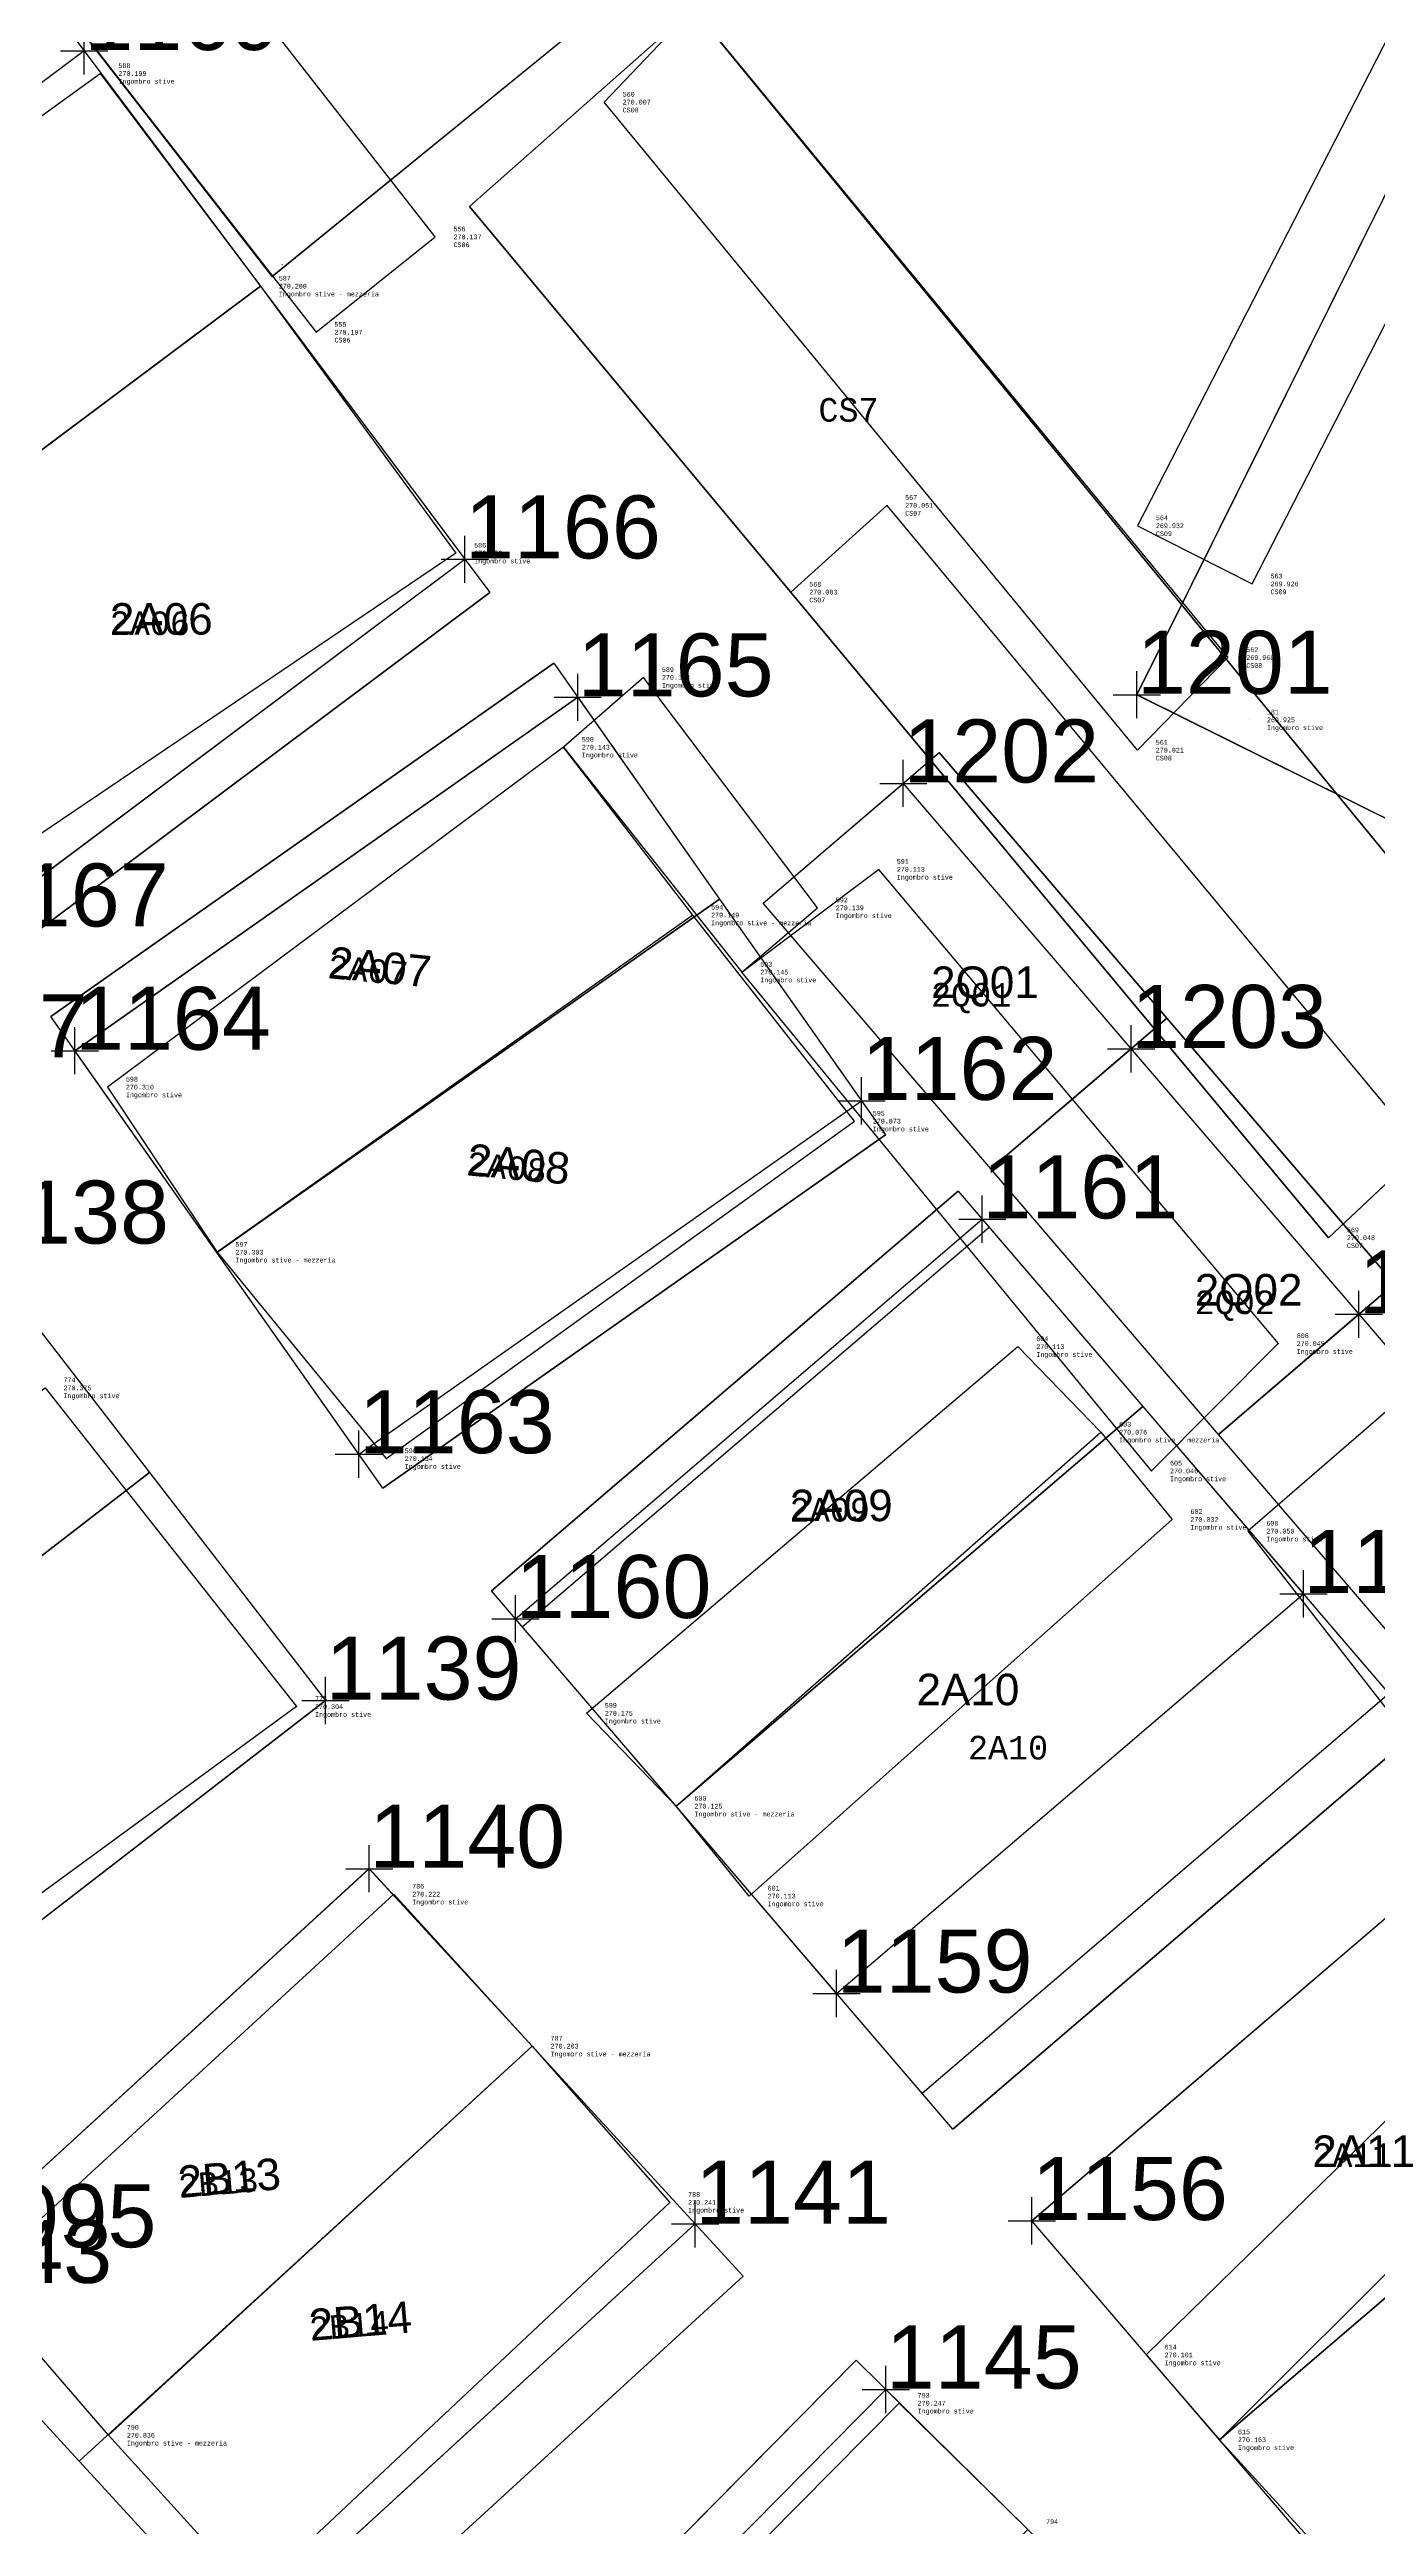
# Model space of a CAD drawing. Extents: x -1000 to 923337, y -63322 to 323191.
# Drawn here: x 299885 to 327969, y 46363 to 98782 of the extents above; entities that cross this region are included whole.
import ezdxf
from ezdxf.enums import TextEntityAlignment as Align

# ---------------------------------------------------------------- set-up
doc = ezdxf.new("R2010")
doc.units = 0
doc.header["$PDMODE"] = 35
doc.header["$PDSIZE"] = 1
for name, color, linetype in [('punti tracciati', 7, 'Continuous'), ('WF nome aree GPS', 7, 'Continuous'), ('WF nuovi punti', 6, 'Continuous'), ('WF_ingombro_stive_2', 1, 'Continuous'), ('WF_lato_di_accesso', 40, 'Continuous'), ('WF_nome_aree_GPS', 7, 'Continuous'), ('WF_tracciatura', 30, 'Continuous')]:
    doc.layers.add(name, color=color, linetype=linetype)
for name, color, linetype, lineweight in [('WF ingombro stive 2', 1, 'Continuous', 30), ('WF lato di accesso', 40, 'Continuous', 30), ('WF piazzole', 6, 'Continuous', 30), ('WF tracciatura', 30, 'Continuous', 30)]:
    doc.layers.add(name, color=color, linetype=linetype, lineweight=lineweight)
doc.styles.add('FONTSTYLE_1', font='arial.ttf', dxfattribs={"height": 0.2})
doc.styles.add('FONTSTYLE_2', font='arial.ttf', dxfattribs={"height": 0.2})
doc.styles.get("Standard").update_dxf_attribs({"font": 'consola.ttf', "height": 500})

# ---------------------------------------------------------------- blocks, each defined once
blk = doc.blocks.new('rilievo 2')
at = {"color": 8}
for p, q in [((379769, -479413, -1495), (392754, -496141, -1795)), ((392754, -496141, -1795), (402192, -488448, -1924)), ((401659, -490472, -1933), (396928, -494658, -1865)), ((419536, -512303, -1951), (401659, -490472, -1933)), ((396928, -494658, -1865), (415097, -516482, -1944)), ((415097, -516482, -1944), (419536, -512303, -1951))]:
    blk.add_line(p, q, dxfattribs=at)
at = {"color": 1}
for points in [[(384664, -480543, -1622), (382178, -482538, -1566), (393683, -497319, -1795), (396201, -495301, -1854)], [(411057, -501414, -2060), (413481, -502645, -2065), (421582, -486816, -2046), (419142, -485623, -2042)], [(399778, -492449, -1985), (401659, -490472, -1933), (412968, -504203, -2023), (411054, -506163, -1970)], [(403726, -502818, -1908), (405753, -500982, -1940), (417077, -514618, -1947), (415097, -516482, -1944)]]:
    blk.add_polyline3d(points, close=True, dxfattribs=at)
at = {"color": 8}
for points in [[(389114, -491843, -1792), (392506, -496343, -1791), (396638, -501993, -1839), (386353, -508947, -1682), (382780, -503622, -1672), (379429, -498842, -1561)], [(400608, -504624, -1853), (398914, -506100, -1848), (402688, -510860, -1846), (404286, -509500, -1852)], [(398914, -506100, -1848), (389272, -513293, -1682), (391588, -516788, -1688), (395169, -521155, -1838), (405069, -514014, -1918), (401649, -509653, -1843)], [(405576, -508685, -1878), (414034, -518722, -1947), (411355, -521417, -1946), (402688, -510860, -1846)], [(408527, -518786, -1879), (410278, -520596, -1916), (411786, -522443, -1959), (402844, -530413, -1878), (401296, -528511, -1867), (399401, -526544, -1817)], [(417296, -519313, -1967), (413393, -522691, -1941), (417231, -527624, -1998), (420978, -524152, -2036)], [(387951, -519659, -1616), (393272, -526405, -1688), (383711, -533397, -1597), (378575, -526813, -1499)], [(386452, -538535, -1704), (395327, -530373, -1769), (398253, -533590, -1788), (401162, -536895, -1750), (392346, -545189, -1588), (389292, -541824, -1156)], [(411241, -540125, -1890), (412792, -541920, -1829), (421587, -533133, -1983), (419887, -531663, -1989)], [(397583, -549663, -1712), (400261, -552403, -1693), (403251, -555320, -1760), (411585, -546682, -1823), (408734, -543819, -1748), (406017, -541146, -1744)]]:
    blk.add_polyline3d(points, close=True, dxfattribs=at)
for points in [[(382780, -503622, -1672), (392506, -496343, -1791)], [(401649, -509653, -1843), (391588, -516788, -1688)], [(401296, -528511, -1867), (410278, -520596, -1916)], [(389292, -541824, -1156), (398253, -533590, -1788)], [(421587, -533133, -1983), (425881, -537955, -2046), (415793, -545205, -1872), (412792, -541920, -1829)]]:
    blk.add_polyline3d(points, dxfattribs=at)
for p in [(389114, -491843, -1792), (399778, -492449, -1985), (396201, -495301, -1854), (392506, -496343, -1791), (393683, -497319, -1795), (405753, -500982, -1940), (411057, -501414, -2060), (396638, -501993, -1839), (413481, -502645, -2065), (403726, -502818, -1908), (412968, -504203, -2023), (400608, -504624, -1853), (413405, -505521, -2067), (398914, -506100, -1848), (411054, -506163, -1970), (405576, -508685, -1878), (404286, -509500, -1852), (401649, -509653, -1843), (402688, -510860, -1846), (389272, -513293, -1682), (405069, -514014, -1918), (391588, -516788, -1688), (415097, -516482, -1944), (408527, -518786, -1879), (414034, -518722, -1947), (410278, -520596, -1916), (395169, -521155, -1838), (411355, -521417, -1946), (411786, -522443, -1959), (413393, -522691, -1941), (393272, -526405, -1688), (399401, -526544, -1817), (401296, -528511, -1867), (395327, -530373, -1769), (402844, -530413, -1878), (398253, -533590, -1788), (401162, -536895, -1750), (411241, -540125, -1890), (406017, -541146, -1744), (389292, -541824, -1156), (412792, -541920, -1829)]:
    blk.add_point(p, dxfattribs=at)
for s, p in [('588', (389503, -491676, -1792)), ('270.199', (389503, -491843, -1792)), ('Ingombro stive', (389503, -492010, -1792)), ('CS08', (400167, -492616, -1985)), ('560', (400167, -492282, -1985)), ('270.007', (400167, -492449, -1985)), ('556', (396589, -495134, -1854)), ('270.137', (396589, -495301, -1854)), ('CS06', (396589, -495468, -1854)), ('587', (392895, -496176, -1791)), ('270.200', (392895, -496343, -1791)), ('Ingombro stive - mezzeria', (392895, -496510, -1791)), ('CS06', (394072, -497486, -1795)), ('555', (394072, -497152, -1795)), ('270.197', (394072, -497319, -1795)), ('CS07', (406142, -501149, -1940)), ('567', (406142, -500815, -1940)), ('270.051', (406142, -500982, -1940)), ('CS09', (411446, -501581, -2060)), ('564', (411446, -501247, -2060)), ('269.932', (411446, -501414, -2060)), ('586', (397027, -501827, -1839)), ('270.153', (397027, -501993, -1839)), ('Ingombro stive', (397027, -502160, -1839)), ('568', (404115, -502651, -1908)), ('563', (413870, -502479, -2065)), ('269.926', (413870, -502645, -2065)), ('CS07', (404115, -502985, -1908)), ('270.083', (404115, -502818, -1908)), ('CS09', (413870, -502812, -2065)), ('562', (413357, -504036, -2023)), ('269.968', (413357, -504203, -2023)), ('589', (400997, -504457, -1853)), ('270.138', (400997, -504624, -1853)), ('Ingombro stive', (400997, -504791, -1853)), ('CS08', (413357, -504370, -2023)), ('181', (413794, -505355, -2067)), ('269.925', (413794, -505521, -2067)), ('Ingombro stive', (413794, -505688, -2067)), ('590', (399303, -505934, -1848)), ('270.143', (399303, -506100, -1848)), ('Ingombro stive', (399303, -506267, -1848)), ('CS08', (411443, -506330, -1970)), ('561', (411443, -505997, -1970)), ('270.021', (411443, -506163, -1970)), ('591', (405965, -508518, -1878)), ('270.113', (405965, -508685, -1878)), ('Ingombro stive', (405965, -508852, -1878)), ('594', (402038, -509486, -1843)), ('592', (404675, -509333, -1852)), ('270.139', (404675, -509500, -1852)), ('270.149', (402038, -509653, -1843)), ('Ingombro stive - mezzeria', (402038, -509819, -1843)), ('Ingombro stive', (404675, -509666, -1852)), ('593', (403077, -510693, -1846)), ('270.145', (403077, -510860, -1846)), ('Ingombro stive', (403077, -511027, -1846)), ('598', (389661, -513126, -1682)), ('270.310', (389661, -513293, -1682)), ('Ingombro stive', (389661, -513459, -1682)), ('595', (405458, -513847, -1918)), ('270.073', (405458, -514014, -1918)), ('Ingombro stive', (405458, -514180, -1918)), ('569', (415486, -516316, -1944)), ('597', (391977, -516622, -1688)), ('270.303', (391977, -516788, -1688)), ('CS07', (415486, -516649, -1944)), ('270.048', (415486, -516482, -1944)), ('Ingombro stive - mezzeria', (391977, -516955, -1688)), ('604', (408916, -518619, -1879)), ('270.113', (408916, -518786, -1879)), ('Ingombro stive', (408916, -518952, -1879)), ('270.045', (414423, -518722, -1947)), ('606', (414423, -518555, -1947)), ('Ingombro stive', (414423, -518889, -1947)), ('774', (388340, -519492, -1616)), ('270.375', (388340, -519659, -1616)), ('Ingombro stive', (388340, -519826, -1616)), ('603', (410667, -520429, -1916)), ('596', (395558, -520988, -1838)), ('270.076', (410667, -520596, -1916)), ('Ingombro stive - mezzeria', (410667, -520763, -1916)), ('270.154', (395558, -521155, -1838)), ('Ingombro stive', (395558, -521322, -1838)), ('270.046', (411744, -521417, -1946)), ('605', (411744, -521251, -1946)), ('Ingombro stive', (411744, -521584, -1946)), ('270.032', (412175, -522443, -1959)), ('602', (412175, -522276, -1959)), ('Ingombro stive', (412175, -522610, -1959)), ('608', (413782, -522524, -1941)), ('270.050', (413782, -522691, -1941)), ('Ingombro stive', (413782, -522858, -1941)), ('775', (393661, -526238, -1688)), ('270.304', (393661, -526405, -1688)), ('Ingombro stive', (393661, -526571, -1688)), ('599', (399790, -526378, -1817)), ('270.175', (399790, -526544, -1817)), ('Ingombro stive', (399790, -526711, -1817)), ('600', (401685, -528344, -1867)), ('270.125', (401685, -528511, -1867)), ('Ingombro stive - mezzeria', (401685, -528678, -1867)), ('270.222', (395716, -530373, -1769)), ('786', (395716, -530206, -1769)), ('601', (403233, -530246, -1878)), ('270.113', (403233, -530413, -1878)), ('Ingombro stive', (395716, -530540, -1769)), ('Ingombro stive', (403233, -530579, -1878)), ('270.203', (398642, -533590, -1788)), ('787', (398642, -533423, -1788)), ('Ingombro stive - mezzeria', (398642, -533756, -1788)), ('788', (401551, -536728, -1750)), ('270.241', (401551, -536895, -1750)), ('Ingombro stive', (401551, -537062, -1750)), ('614', (411630, -539958, -1890)), ('270.101', (411630, -540125, -1890)), ('Ingombro stive', (411630, -540292, -1890)), ('793', (406406, -540980, -1744)), ('270.247', (406406, -541146, -1744)), ('Ingombro stive', (406406, -541313, -1744)), ('790', (389681, -541657, -1156)), ('270.836', (389681, -541824, -1156)), ('Ingombro stive - mezzeria', (389681, -541991, -1156)), ('615', (413181, -541753, -1829)), ('270.163', (413181, -541920, -1829)), ('Ingombro stive', (413181, -542087, -1829)), ('794', (409123, -543652, -1748))]:
    blk.add_text(s, height=100, dxfattribs=at).set_placement(p, align=Align.MIDDLE_LEFT)
blk = doc.blocks.new('Croce___ATS')
at = {"color": 0}
for p, q in [((-0.5, 0), (0.5, 0)), ((0, -0.5), (0, 0.5))]:
    blk.add_line(p, q, dxfattribs=at)
blk = doc.blocks.new('T_P_101')
at = {"color": 7}
blk.add_point((0, 0), dxfattribs=at)
blk.add_blockref('Croce___ATS', (0, 0), dxfattribs=at)
at = {"color": 7, "insert": (0, 0), "char_height": 1.3333, "attachment_point": 7, "style": 'FONTSTYLE_1'}
blk.add_mtext('1095', dxfattribs=at)
blk = doc.blocks.new('T_P_143')
at = {"color": 7}
blk.add_point((0, 0), dxfattribs=at)
blk.add_blockref('Croce___ATS', (0, 0), dxfattribs=at)
at = {"color": 7, "insert": (0, 0), "char_height": 1.3333, "attachment_point": 7, "style": 'FONTSTYLE_1'}
blk.add_mtext('1137', dxfattribs=at)
blk = doc.blocks.new('T_P_144')
at = {"color": 7}
blk.add_point((0, 0), dxfattribs=at)
blk.add_blockref('Croce___ATS', (0, 0), dxfattribs=at)
at = {"color": 7, "insert": (0, 0), "char_height": 1.3333, "attachment_point": 7, "style": 'FONTSTYLE_1'}
blk.add_mtext('1138', dxfattribs=at)
blk = doc.blocks.new('T_P_145')
at = {"color": 7}
blk.add_point((0, 0), dxfattribs=at)
blk.add_blockref('Croce___ATS', (0, 0), dxfattribs=at)
at = {"color": 7, "insert": (0, 0), "char_height": 1.3333, "attachment_point": 7, "style": 'FONTSTYLE_1'}
blk.add_mtext('1139', dxfattribs=at)
blk = doc.blocks.new('T_P_146')
at = {"color": 7}
blk.add_point((0, 0), dxfattribs=at)
blk.add_blockref('Croce___ATS', (0, 0), dxfattribs=at)
at = {"color": 7, "insert": (0, 0), "char_height": 1.3333, "attachment_point": 7, "style": 'FONTSTYLE_1'}
blk.add_mtext('1140', dxfattribs=at)
blk = doc.blocks.new('T_P_147')
at = {"color": 7}
blk.add_point((0, 0), dxfattribs=at)
blk.add_blockref('Croce___ATS', (0, 0), dxfattribs=at)
at = {"color": 7, "insert": (0, 0), "char_height": 1.3333, "attachment_point": 7, "style": 'FONTSTYLE_1'}
blk.add_mtext('1141', dxfattribs=at)
blk = doc.blocks.new('T_P_149')
at = {"color": 7}
blk.add_point((0, 0), dxfattribs=at)
blk.add_blockref('Croce___ATS', (0, 0), dxfattribs=at)
at = {"color": 7, "insert": (0, 0), "char_height": 1.3333, "attachment_point": 7, "style": 'FONTSTYLE_1'}
blk.add_mtext('1143', dxfattribs=at)
blk = doc.blocks.new('T_P_151')
at = {"color": 7}
blk.add_point((0, 0), dxfattribs=at)
blk.add_blockref('Croce___ATS', (0, 0), dxfattribs=at)
at = {"color": 7, "insert": (0, 0), "char_height": 1.3333, "attachment_point": 7, "style": 'FONTSTYLE_1'}
blk.add_mtext('1145', dxfattribs=at)
blk = doc.blocks.new('T_P_162')
at = {"color": 7}
blk.add_point((0, 0), dxfattribs=at)
blk.add_blockref('Croce___ATS', (0, 0), dxfattribs=at)
at = {"color": 7, "insert": (0, 0), "char_height": 1.3333, "attachment_point": 7, "style": 'FONTSTYLE_1'}
blk.add_mtext('1156', dxfattribs=at)
blk = doc.blocks.new('T_P_164')
at = {"color": 7}
blk.add_point((0, 0), dxfattribs=at)
blk.add_blockref('Croce___ATS', (0, 0), dxfattribs=at)
at = {"color": 7, "insert": (0, 0), "char_height": 1.3333, "attachment_point": 7, "style": 'FONTSTYLE_1'}
blk.add_mtext('1158', dxfattribs=at)
blk = doc.blocks.new('T_P_165')
at = {"color": 7}
blk.add_point((0, 0), dxfattribs=at)
blk.add_blockref('Croce___ATS', (0, 0), dxfattribs=at)
at = {"color": 7, "insert": (0, 0), "char_height": 1.3333, "attachment_point": 7, "style": 'FONTSTYLE_1'}
blk.add_mtext('1159', dxfattribs=at)
blk = doc.blocks.new('T_P_166')
at = {"color": 7}
blk.add_point((0, 0), dxfattribs=at)
blk.add_blockref('Croce___ATS', (0, 0), dxfattribs=at)
at = {"color": 7, "insert": (0, 0), "char_height": 1.3333, "attachment_point": 7, "style": 'FONTSTYLE_1'}
blk.add_mtext('1160', dxfattribs=at)
blk = doc.blocks.new('T_P_167')
at = {"color": 7}
blk.add_point((0, 0), dxfattribs=at)
blk.add_blockref('Croce___ATS', (0, 0), dxfattribs=at)
at = {"color": 7, "insert": (0, 0), "char_height": 1.3333, "attachment_point": 7, "style": 'FONTSTYLE_1'}
blk.add_mtext('1161', dxfattribs=at)
blk = doc.blocks.new('T_P_168')
at = {"color": 7}
blk.add_point((0, 0), dxfattribs=at)
blk.add_blockref('Croce___ATS', (0, 0), dxfattribs=at)
at = {"color": 7, "insert": (0, 0), "char_height": 1.3333, "attachment_point": 7, "style": 'FONTSTYLE_1'}
blk.add_mtext('1162', dxfattribs=at)
blk = doc.blocks.new('T_P_169')
at = {"color": 7}
blk.add_point((0, 0), dxfattribs=at)
blk.add_blockref('Croce___ATS', (0, 0), dxfattribs=at)
at = {"color": 7, "insert": (0, 0), "char_height": 1.3333, "attachment_point": 7, "style": 'FONTSTYLE_1'}
blk.add_mtext('1163', dxfattribs=at)
blk = doc.blocks.new('T_P_170')
at = {"color": 7}
blk.add_point((0, 0), dxfattribs=at)
blk.add_blockref('Croce___ATS', (0, 0), dxfattribs=at)
at = {"color": 7, "insert": (0, 0), "char_height": 1.3333, "attachment_point": 7, "style": 'FONTSTYLE_1'}
blk.add_mtext('1164', dxfattribs=at)
blk = doc.blocks.new('T_P_171')
at = {"color": 7}
blk.add_point((0, 0), dxfattribs=at)
blk.add_blockref('Croce___ATS', (0, 0), dxfattribs=at)
at = {"color": 7, "insert": (0, 0), "char_height": 1.3333, "attachment_point": 7, "style": 'FONTSTYLE_1'}
blk.add_mtext('1165', dxfattribs=at)
blk = doc.blocks.new('T_P_172')
at = {"color": 7}
blk.add_point((0, 0), dxfattribs=at)
blk.add_blockref('Croce___ATS', (0, 0), dxfattribs=at)
at = {"color": 7, "insert": (0, 0), "char_height": 1.3333, "attachment_point": 7, "style": 'FONTSTYLE_1'}
blk.add_mtext('1166', dxfattribs=at)
blk = doc.blocks.new('T_P_173')
at = {"color": 7}
blk.add_point((0, 0), dxfattribs=at)
blk.add_blockref('Croce___ATS', (0, 0), dxfattribs=at)
at = {"color": 7, "insert": (0, 0), "char_height": 1.3333, "attachment_point": 7, "style": 'FONTSTYLE_1'}
blk.add_mtext('1167', dxfattribs=at)
blk = doc.blocks.new('T_P_175')
at = {"color": 7}
blk.add_point((0, 0), dxfattribs=at)
blk.add_blockref('Croce___ATS', (0, 0), dxfattribs=at)
at = {"color": 7, "insert": (0, 0), "char_height": 1.3333, "attachment_point": 7, "style": 'FONTSTYLE_1'}
blk.add_mtext('1169', dxfattribs=at)
blk = doc.blocks.new('T_P_206')
at = {"color": 7}
blk.add_point((0, 0), dxfattribs=at)
blk.add_blockref('Croce___ATS', (0, 0), dxfattribs=at)
at = {"color": 7, "insert": (0, 0), "char_height": 1.3333, "attachment_point": 7, "style": 'FONTSTYLE_1'}
blk.add_mtext('1201', dxfattribs=at)
blk = doc.blocks.new('T_P_207')
at = {"color": 7}
blk.add_point((0, 0), dxfattribs=at)
blk.add_blockref('Croce___ATS', (0, 0), dxfattribs=at)
at = {"color": 7, "insert": (0, 0), "char_height": 1.3333, "attachment_point": 7, "style": 'FONTSTYLE_1'}
blk.add_mtext('1202', dxfattribs=at)
blk = doc.blocks.new('T_P_208')
at = {"color": 7}
blk.add_point((0, 0), dxfattribs=at)
blk.add_blockref('Croce___ATS', (0, 0), dxfattribs=at)
at = {"color": 7, "insert": (0, 0), "char_height": 1.3333, "attachment_point": 7, "style": 'FONTSTYLE_1'}
blk.add_mtext('1203', dxfattribs=at)
blk = doc.blocks.new('T_P_209')
at = {"color": 7}
blk.add_point((0, 0), dxfattribs=at)
blk.add_blockref('Croce___ATS', (0, 0), dxfattribs=at)
at = {"color": 7, "insert": (0, 0), "char_height": 1.3333, "attachment_point": 7, "style": 'FONTSTYLE_1'}
blk.add_mtext('1204', dxfattribs=at)
blk = doc.blocks.new('punti tracciatura 2')
at = {"layer": 'WF_ingombro_stive_2', "ltscale": 0.5, "flags": 128}
for points, elevation in [([(1346638.986, -3439.503), (1346642.712, -3444.482), (1346632.304, -3452.271), (1346628.578, -3447.292)], 270.2), ([(1346636.629, -3458.051), (1346632.304, -3452.271), (1346642.712, -3444.482), (1346647.038, -3450.262)], 270.2), ([(1346649.422, -3453.183), (1346652.424, -3457.452), (1346641.791, -3464.93), (1346638.788, -3460.661)], 270.303), ([(1346661.126, -3460.622), (1346658.162, -3463.162), (1346653.348, -3457.542), (1346656.309, -3455.004)], 270.364), ([(1346644.793, -3469.199), (1346641.791, -3464.93), (1346652.424, -3457.452), (1346655.427, -3461.721)], 270.303), ([(1346665.942, -3466.24), (1346662.977, -3468.782), (1346658.162, -3463.162), (1346661.126, -3460.622)], 270.364), ([(1346657.98, -3464.229), (1346661.375, -3468.192), (1346651.502, -3476.65), (1346648.107, -3472.686)], 270.125), ([(1346670.759, -3471.858), (1346667.791, -3474.402), (1346662.977, -3468.782), (1346665.942, -3466.24)], 270.364), ([(1346654.898, -3480.613), (1346651.502, -3476.65), (1346661.375, -3468.192), (1346664.771, -3472.156)], 270.125), ([(1346655.939, -3488.992), (1346658.94, -3491.958), (1346649.803, -3501.205), (1346646.802, -3498.24)], 270.244)]:
    blk.add_lwpolyline(points, dxfattribs=dict(at, elevation=elevation))
for points, elevation in [([(1346676.18, -3445.994), (1346667.044, -3441.458), (1346661.249, -3453.127), (1346670.385, -3457.663)], 269.927), ([(1346636.635, -3464.762), (1346640.364, -3469.589), (1346630.076, -3477.536), (1346626.347, -3472.709)], 274.028), ([(1346640.364, -3469.589), (1346644.091, -3474.414), (1346633.803, -3482.361), (1346630.076, -3477.536)], 274.028), ([(1346668.903, -3476.969), (1346672.871, -3481.602), (1346662.998, -3490.059), (1346659.03, -3485.426)], 270.163), ([(1346645.015, -3477.972), (1346648.46, -3481.728), (1346638.878, -3490.514), (1346635.434, -3486.758)], 270.203), ([(1346672.871, -3481.602), (1346676.84, -3486.234), (1346666.967, -3494.692), (1346662.998, -3490.059)], 270.163), ([(1346648.46, -3481.728), (1346651.906, -3485.487), (1346642.325, -3494.273), (1346638.878, -3490.514)], 270.203)]:
    blk.add_lwpolyline(points, close=True, dxfattribs=dict(at, elevation=elevation))
at = {"layer": 'WF_lato_di_accesso', "ltscale": 0.5}
for p, q in [((1346633.803, -3482.361, 274.028), (1346644.091, -3474.414, 274.028)), ((1346668.903, -3476.969, 270.163), (1346659.03, -3485.426, 270.163)), ((1346645.015, -3477.972, 270.203), (1346635.434, -3486.758, 270.203)), ((1346642.325, -3494.273, 270.203), (1346651.906, -3485.487, 270.203))]:
    blk.add_line(p, q, dxfattribs=at)
at = {"layer": 'WF_tracciatura', "ltscale": 0.5}
for p, q in [((1346638.986, -3439.503, 270.2), (1346628.578, -3447.292, 270.2)), ((1346636.629, -3458.051, 270.2), (1346647.038, -3450.262, 270.2)), ((1346638.788, -3460.661, 270.303), (1346649.422, -3453.183, 270.303)), ((1346656.309, -3455.004, 270.364), (1346680.391, -3483.094, 270.364)), ((1346644.793, -3469.199, 270.303), (1346655.427, -3461.721, 270.303)), ((1346648.107, -3472.686, 270.125), (1346657.98, -3464.229, 270.125)), ((1346654.898, -3480.613, 270.125), (1346664.771, -3472.156, 270.125)), ((1346646.802, -3498.24, 270.244), (1346655.939, -3488.992, 270.244))]:
    blk.add_line(p, q, dxfattribs=at)
at = {"color": 7}
for name, p in [('T_P_175', (1346638.986, -3439.503, 270.2)), ('T_P_172', (1346647.038, -3450.262, 270.2)), ('T_P_206', (1346661.249, -3453.127, 269.927)), ('T_P_171', (1346649.422, -3453.183, 270.303)), ('T_P_207', (1346656.309, -3455.004, 270.364)), ('T_P_173', (1346636.629, -3458.051, 270.2)), ('T_P_143', (1346634.917, -3460.822, 272.003)), ('T_P_170', (1346638.788, -3460.661, 270.303)), ('T_P_208', (1346661.126, -3460.622, 270.364)), ('T_P_168', (1346655.427, -3461.721, 270.303)), ('T_P_167', (1346657.98, -3464.229, 270.125)), ('T_P_144', (1346636.635, -3464.762, 274.028)), ('T_P_209', (1346665.942, -3466.24, 270.364)), ('T_P_169', (1346644.793, -3469.199, 270.303)), ('T_P_164', (1346664.771, -3472.156, 270.125)), ('T_P_166', (1346648.107, -3472.686, 270.125)), ('T_P_145', (1346644.091, -3474.414, 274.028)), ('T_P_146', (1346645.015, -3477.972, 270.203)), ('T_P_165', (1346654.898, -3480.613, 270.125)), ('T_P_147', (1346651.906, -3485.487, 270.203)), ('T_P_162', (1346659.03, -3485.426, 270.163)), ('T_P_101', (1346636.369, -3486.004, 274.025)), ('T_P_149', (1346635.434, -3486.758, 270.203)), ('T_P_151', (1346655.939, -3488.992, 270.244))]:
    blk.add_blockref(name, p, dxfattribs=at)
at = {"layer": 'WF_nome_aree_GPS', "char_height": 0.6667, "attachment_point": 7, "style": 'FONTSTYLE_2'}
for s, insert in [('2A06', (1346639.528, -3451.866, 271.943)), ('2Q01', (1346656.896, -3459.728, 270.315)), ('2Q02', (1346662.473, -3466.237, 270.315)), ('2A09', (1346653.909, -3470.627, 270.076)), ('2A10', (1346656.589, -3474.523, 270.076)), ('2A11', (1346664.96, -3484.284, 268.486))]:
    blk.add_mtext(s, dxfattribs=dict(at, insert=insert))
for s, insert, rotation in [('2A07', (1346644.123, -3459.126, 270.254), 354.5), ('2A08', (1346647.057, -3463.297, 270.254), 354.5), ('2B13', (1346640.998, -3484.944, 270.154), 4.8), ('2B14', (1346643.769, -3487.966, 270.154), 4.8)]:
    blk.add_mtext(s, dxfattribs=dict(at, insert=insert, rotation=rotation))

msp = doc.modelspace()

# ---------------------------------------------------------------- linework, layer by layer
at = {"layer": 'WF ingombro stive 2'}
for points, elevation in [([(300090.7, 99458.9), (304344.6, 93774.3), (293936.2, 85985.5), (289682.3, 91670.1)], -1791.5), ([(337811.8, 92262.3), (328676.1, 96798.7), (322881.6, 85129.4), (332017.3, 80593)], -2064.3), ([(304344.6, 93774.3), (309197.6, 87289), (298789.2, 79500.3), (293936.2, 85985.5)], -1791.5), ([(310547.6, 85794.2), (314056.6, 80804.5), (303422.9, 73326.3), (299913.9, 78315.9)], -1688.3), ([(318700.4, 83903.5), (323514.6, 78283.5), (319794.5, 75094.2), (314980.4, 80714.2)], -1627.5), ([(314056.6, 80804.5), (317565.6, 75814.8), (306931.9, 68336.6), (303422.9, 73326.3)], -1688.3), ([(323514.6, 78283.5), (328328.7, 72663.5), (324608.7, 69474.2), (319794.5, 75094.2)], -1627.5), ([(319104.3, 74620.6), (323007.6, 70063.9), (313134.7, 61606.7), (309231.3, 66163.4)], -1866.7), ([(298267.3, 73494.5), (301996.3, 68667), (291708.2, 60720), (287979.2, 65547.5)], 2036.6), ([(328328.7, 72663.5), (333142.8, 67043.5), (329422.8, 63854.3), (324608.7, 69474.2)], -1627.5), ([(323007.6, 70063.9), (328862.6, 63228.8), (318989.7, 54771.5), (313134.7, 61606.7)], -1866.7), ([(301996.3, 68667), (305723.1, 63842.3), (295435, 55895.3), (291708.2, 60720)], 2036.6), ([(330535.2, 61287.3), (334503.6, 56654.6), (324630.7, 48197.3), (320662.3, 52830)], -1828.7), ([(306647.3, 60284.2), (310091.8, 56527.9), (300510.3, 47741.9), (297065.8, 51498.2)], -1788.4), ([(334503.6, 56654.6), (338472, 52021.9), (328599, 43564.7), (324630.7, 48197.3)], -1828.7), ([(310091.8, 56527.9), (314552.4, 51663.4), (304970.9, 42877.4), (300510.3, 47741.9)], -1788.4), ([(316944.9, 49883), (320572.7, 46298.4), (311435.4, 37051.2), (307807.7, 40635.8)], -1747.8)]:
    msp.add_lwpolyline(points, close=True, dxfattribs=dict(at, elevation=elevation))
at = {"layer": 'WF lato di accesso'}
for p, q in [((291607, 110704, -1495.1), (304592.6, 93976.4, -1495.1)), ((328676.1, 96798.7, -2064.3), (322881.6, 85129.4, -2064.3)), ((308766, 95459, -1864.6), (326935.7, 73635.1, -1864.6)), ((298789.2, 79500.3, -1791.5), (309197.6, 87289, -1791.5)), ((310547.6, 85794.2, -1688.3), (299913.9, 78315.9, -1688.3)), ((323514.6, 78283.5, -1627.5), (318700.4, 83903.5, -1627.5)), ((328328.7, 72663.5, -1627.5), (323514.6, 78283.5, -1627.5)), ((306931.9, 68336.6, -1688.3), (317565.6, 75814.8, -1688.3)), ((319104.3, 74620.6, -1866.7), (309231.3, 66163.4, -1866.7)), ((295435, 55895.3, 2036.6), (305723.1, 63842.3, 2036.6)), ((318989.7, 54771.5, -1866.7), (328862.6, 63228.8, -1866.7)), ((330535.2, 61287.3, -1828.7), (320662.3, 52830, -1828.7)), ((306647.3, 60284.2, -1788.4), (297065.8, 51498.2, -1788.4)), ((304970.9, 42877.4, -1788.4), (314552.4, 51663.4, -1788.4)), ((316944.9, 49883, -1747.8), (307807.7, 40635.8, -1747.8))]:
    msp.add_line(p, q, dxfattribs=at)
at = {"layer": 'WF nuovi punti'}
for p in [(308766, 95459), (304803.2, 94228.3), (327064.8, 74138.9, -1627.5)]:
    msp.add_point(p, dxfattribs=at)
at = {"layer": 'WF piazzole'}
for points, elevation in [([(291607.6, 110704), (300909.8, 117714.4), (314031.1, 101669.3), (304592.6, 93976.4), (291607, 110704)], -1495.1), ([(308766.3, 95459.9), (313497.4, 99645.8), (331374.4, 77814.4), (326935.7, 73635.1), (308766, 95459)], -1864.6)]:
    msp.add_lwpolyline(points, dxfattribs=dict(at, elevation=elevation))
at = {"layer": 'WF tracciatura'}
for p, q in [((300618.5, 98753.6, -1791.5), (290210.1, 90964.8, -1791.5)), ((298261.4, 80205.5, -1791.5), (308669.8, 87994.3, -1791.5)), ((300420.6, 77595.4, -1688.3), (311054.3, 85073.6, -1688.3)), ((317941.3, 83252.6, -1627.5), (342023.6, 55162.8, -1627.5)), ((306425.1, 69057.1, -1688.3), (317058.9, 76535.4, -1688.3)), ((309881.9, 65403.9, -1866.7), (319754.8, 73861.2, -1866.7)), ((318339.1, 55531, -1866.7), (328212.1, 63988.2, -1866.7)), ((308434.3, 40016.6, -1747.8), (317571.5, 49263.9, -1747.8))]:
    msp.add_line(p, q, dxfattribs=at)

# ---------------------------------------------------------------- block references
at = {"color": 251}
msp.add_blockref('rilievo 2', (-88161.4, 590117.4), dxfattribs=at)
at = {"layer": 'punti tracciati', "xscale": 1000, "yscale": 1000, "zscale": 1000}
msp.add_blockref('punti tracciatura 2', (-1346338367.3, 3538255.9, -271991), dxfattribs=at)

# ---------------------------------------------------------------- texts
at = {"layer": 'WF nome aree GPS'}
for s, p in [('CS7', (316147.6, 90905.5, -2882.4)), ('2A06', (301160.2, 86390.3, -48.8)), ('2Q01', (318528.5, 78528.6, -1676.3)), ('2Q02', (324104.7, 72018.9, -1676.3)), ('2A09', (315540.8, 67628.9, -1915.5)), ('2A10', (319309.3, 62595.1, -1915.5)), ('2A11', (326592.2, 53972.3, -3505))]:
    msp.add_text(s, height=500, dxfattribs=at).set_placement(p)
for s, rotation, p in [('2A07', 354.53342, (305755, 79130.7, -1737.1)), ('2A08', 354.53342, (308688.7, 74959, -1737.1)), ('2B13', 4.83592, (302630, 53312.7, -1837.1)), ('2B14', 4.83592, (305400.9, 50290.8, -1837.1))]:
    msp.add_text(s, height=500, rotation=rotation, dxfattribs=at).set_placement(p)

doc.saveas('drawing.dxf')
